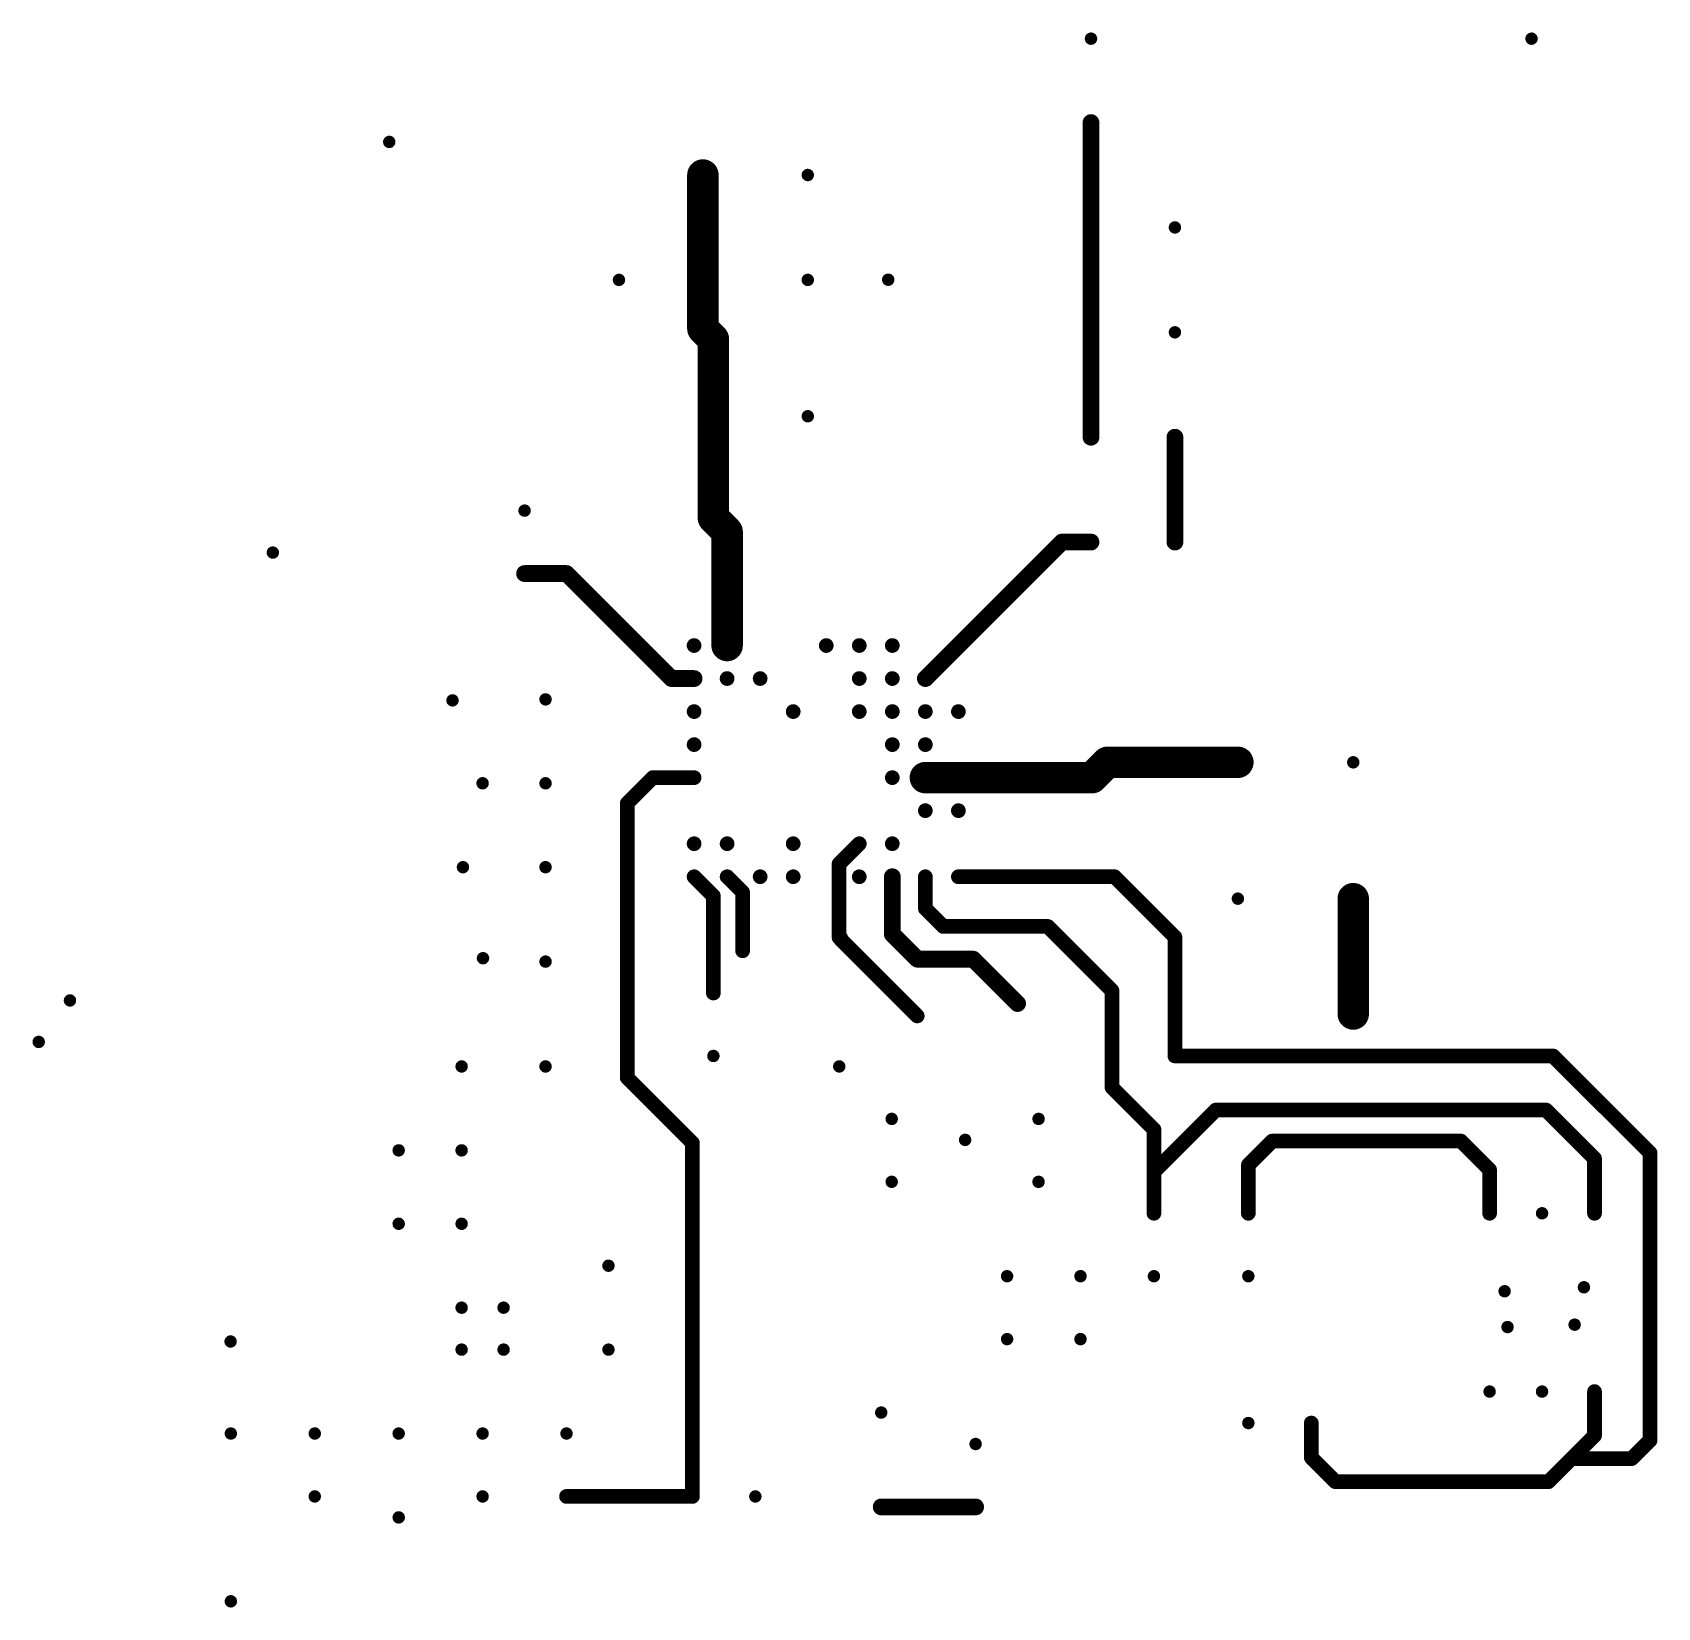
# Model space of a CAD drawing. Extents: x -445 to 330, y -398 to 353.
import ezdxf

# ---------------------------------------------------------------- set-up
doc = ezdxf.new("R2010")
doc.units = 0
doc.layers.get('0').update_dxf_attribs({"linetype": 'CONTINUOUS'})
doc.layers.add('G1', color=1, linetype='CONTINUOUS')

# ---------------------------------------------------------------- blocks, each defined once
blk = doc.blocks.new('D30')
at = {"layer": 'G1', "const_width": 3.505}
blk.add_lwpolyline([(-1.752, 0), (-1.743564, -0.171726), (-1.676559, -0.508579), (-1.545126, -0.825887), (-1.354314, -1.111457), (-1.111457, -1.354314), (-0.825887, -1.545126), (-0.508579, -1.676559), (-0.171726, -1.743564), (0.171726, -1.743564), (0.508579, -1.676559), (0.825887, -1.545126), (1.111457, -1.354314), (1.354314, -1.111457), (1.545126, -0.825887), (1.676559, -0.508579), (1.743564, -0.171726), (1.752, 0), (1.743564, 0.171726), (1.676559, 0.508579), (1.545126, 0.825887), (1.354314, 1.111457), (1.111457, 1.354314), (0.825887, 1.545126), (0.508579, 1.676559), (0.171726, 1.743564), (-0.171726, 1.743564), (-0.508579, 1.676559), (-0.825887, 1.545126), (-1.111457, 1.354314), (-1.354314, 1.111457), (-1.545126, 0.825887), (-1.676559, 0.508579), (-1.743564, 0.171726), (-1.752, 0)], close=True, dxfattribs=at)
blk = doc.blocks.new('D31')
at = {"layer": 'G1', "const_width": 4}
blk.add_lwpolyline([(-2, 0), (-1.990369, -0.196034), (-1.913881, -0.580569), (-1.763843, -0.942793), (-1.546021, -1.268787), (-1.268787, -1.546021), (-0.942793, -1.763843), (-0.580569, -1.913881), (-0.196034, -1.990369), (0.196034, -1.990369), (0.580569, -1.913881), (0.942793, -1.763843), (1.268787, -1.546021), (1.546021, -1.268787), (1.763843, -0.942793), (1.913881, -0.580569), (1.990369, -0.196034), (2, 0), (1.990369, 0.196034), (1.913881, 0.580569), (1.763843, 0.942793), (1.546021, 1.268787), (1.268787, 1.546021), (0.942793, 1.763843), (0.580569, 1.913881), (0.196034, 1.990369), (-0.196034, 1.990369), (-0.580569, 1.913881), (-0.942793, 1.763843), (-1.268787, 1.546021), (-1.546021, 1.268787), (-1.763843, 0.942793), (-1.913881, 0.580569), (-1.990369, 0.196034), (-2, 0)], close=True, dxfattribs=at)
blk = doc.blocks.new('D33')
at = {"layer": 'G1', "const_width": 3.505}
blk.add_lwpolyline([(-1.752, 0), (-1.743564, -0.171726), (-1.676559, -0.508579), (-1.545126, -0.825887), (-1.354314, -1.111457), (-1.111457, -1.354314), (-0.825887, -1.545126), (-0.508579, -1.676559), (-0.171726, -1.743564), (0.171726, -1.743564), (0.508579, -1.676559), (0.825887, -1.545126), (1.111457, -1.354314), (1.354314, -1.111457), (1.545126, -0.825887), (1.676559, -0.508579), (1.743564, -0.171726), (1.752, 0), (1.743564, 0.171726), (1.676559, 0.508579), (1.545126, 0.825887), (1.354314, 1.111457), (1.111457, 1.354314), (0.825887, 1.545126), (0.508579, 1.676559), (0.171726, 1.743564), (-0.171726, 1.743564), (-0.508579, 1.676559), (-0.825887, 1.545126), (-1.111457, 1.354314), (-1.354314, 1.111457), (-1.545126, 0.825887), (-1.676559, 0.508579), (-1.743564, 0.171726), (-1.752, 0)], close=True, dxfattribs=at)
blk = doc.blocks.new('D34')
at = {"layer": 'G1', "const_width": 3.5}
blk.add_lwpolyline([(-1.75, 0), (-1.741573, -0.17153), (-1.674646, -0.507998), (-1.543362, -0.824944), (-1.352768, -1.110188), (-1.110188, -1.352768), (-0.824944, -1.543362), (-0.507998, -1.674646), (-0.17153, -1.741573), (0.17153, -1.741573), (0.507998, -1.674646), (0.824944, -1.543362), (1.110188, -1.352768), (1.352768, -1.110188), (1.543362, -0.824944), (1.674646, -0.507998), (1.741573, -0.17153), (1.75, 0), (1.741573, 0.17153), (1.674646, 0.507998), (1.543362, 0.824944), (1.352768, 1.110188), (1.110188, 1.352768), (0.824944, 1.543362), (0.507998, 1.674646), (0.17153, 1.741573), (-0.17153, 1.741573), (-0.507998, 1.674646), (-0.824944, 1.543362), (-1.110188, 1.352768), (-1.352768, 1.110188), (-1.543362, 0.824944), (-1.674646, 0.507998), (-1.741573, 0.17153), (-1.75, 0)], close=True, dxfattribs=at)
blk = doc.blocks.new('D35')
at = {"layer": 'G1', "const_width": 7.5}
blk.add_lwpolyline([(-3.75, 0), (-3.731943, -0.367564), (-3.588526, -1.088568), (-3.307205, -1.767738), (-2.898789, -2.378975), (-2.378975, -2.898789), (-1.767738, -3.307205), (-1.088568, -3.588526), (-0.367564, -3.731943), (0.367564, -3.731943), (1.088568, -3.588526), (1.767738, -3.307205), (2.378975, -2.898789), (2.898789, -2.378975), (3.307205, -1.767738), (3.588526, -1.088568), (3.731943, -0.367564), (3.75, 0), (3.731943, 0.367564), (3.588526, 1.088568), (3.307205, 1.767738), (2.898789, 2.378975), (2.378975, 2.898789), (1.767738, 3.307205), (1.088568, 3.588526), (0.367564, 3.731943), (-0.367564, 3.731943), (-1.088568, 3.588526), (-1.767738, 3.307205), (-2.378975, 2.898789), (-2.898789, 2.378975), (-3.307205, 1.767738), (-3.588526, 1.088568), (-3.731943, 0.367564), (-3.75, 0)], close=True, dxfattribs=at)
blk = doc.blocks.new('D36')
at = {"layer": 'G1', "const_width": 2.955}
blk.add_lwpolyline([(-1.478, 0), (-1.470883, -0.144869), (-1.414358, -0.429041), (-1.30348, -0.696724), (-1.142509, -0.937633), (-0.937633, -1.142509), (-0.696724, -1.30348), (-0.429041, -1.414358), (-0.144869, -1.470883), (0.144869, -1.470883), (0.429041, -1.414358), (0.696724, -1.30348), (0.937633, -1.142509), (1.142509, -0.937633), (1.30348, -0.696724), (1.414358, -0.429041), (1.470883, -0.144869), (1.478, 0), (1.470883, 0.144869), (1.414358, 0.429041), (1.30348, 0.696724), (1.142509, 0.937633), (0.937633, 1.142509), (0.696724, 1.30348), (0.429041, 1.414358), (0.144869, 1.470883), (-0.144869, 1.470883), (-0.429041, 1.414358), (-0.696724, 1.30348), (-0.937633, 1.142509), (-1.142509, 0.937633), (-1.30348, 0.696724), (-1.414358, 0.429041), (-1.470883, 0.144869), (-1.478, 0)], close=True, dxfattribs=at)

msp = doc.modelspace()

# ---------------------------------------------------------------- linework, layer by layer
at = {"layer": 'G1'}
for points, const_width in [([(60, 260), (60, 310)], 8), ([(-125, 235), (-125, 285)], 15), ([(60, 210), (60, 260)], 8), ([(-125, 211.73), (-125, 235)], 15), ([(-125, 211.73), (-120, 206.73)], 15), ([(-120, 170), (-120, 206.73)], 15), ([(60, 160), (60, 210)], 8), ([(-120, 121.52), (-120, 170)], 15), ([(100, 110), (100, 160)], 8), ([(-120, 121.52), (-113.45, 114.97)], 15), ([(-113.45, 60.69), (-113.45, 114.97)], 15), ([(-18.96, 44.94), (46.11, 110)], 8), ([(46.11, 110), (60, 110)], 8), ([(-210, 95), (-190, 95)], 8), ([(-190, 95), (-139.94, 44.94)], 8), ([(-139.94, 44.94), (-129.2, 44.94)], 8), ([(60.52, -2.31), (67.82, 5)], 15), ([(67.82, 5), (130, 5)], 15), ([(-161.03, -14.48), (-148.85, -2.31)], 7), ([(-148.85, -2.31), (-129.19, -2.31)], 7), ([(-18.96, -2.31), (60.52, -2.31)], 15), ([(-161.03, -145.41), (-161.03, -14.48)], 7), ([(-60.1, -43.45), (-50.45, -33.8)], 7), ([(-129.19, -49.55), (-120, -58.74)], 7), ([(-113.44, -49.55), (-106.07, -56.93)], 7), ([(-60.1, -78.52), (-60.1, -43.45)], 7), ([(-34.71, -76.92), (-34.71, -49.55)], 8), ([(-18.96, -64.72), (-18.96, -49.55)], 7), ([(-3.21, -49.55), (71.26, -49.55)], 7), ([(71.26, -49.55), (100, -78.29)], 7), ([(-106.07, -84.85), (-106.07, -56.93)], 7), ([(185, -115), (185, -60)], 15), ([(-120, -105), (-120, -58.74)], 7), ([(-18.96, -64.72), (-10.41, -73.26)], 7), ([(-60.1, -78.52), (-59.38, -78.52)], 7), ([(-59.38, -79.35), (-59.38, -78.52)], 7), ([(-59.38, -79.35), (-22.83, -115.91)], 7), ([(-34.71, -76.92), (-22.77, -88.86)], 8), ([(-10.41, -73.26), (39.39, -73.26)], 7), ([(39.39, -73.26), (70, -103.87)], 7), ([(100, -135), (100, -78.29)], 7), ([(-22.77, -88.86), (3.86, -88.86)], 8), ([(3.86, -88.86), (25, -110)], 8), ([(70, -150), (70, -103.87)], 7), ([(100, -135), (280.22, -135)], 7), ([(280.22, -135), (326.52, -181.3)], 7), ([(-161.03, -145.41), (-130, -176.44)], 7), ([(70, -150), (90, -170)], 7), ([(90, -190.31), (119.54, -160.76)], 7), ([(119.54, -160.76), (276.89, -160.76)], 7), ([(276.89, -160.76), (300, -183.88)], 7), ([(90, -190.31), (90, -170)], 7), ([(-130, -345), (-130, -176.44)], 7), ([(135, -186.98), (146.4, -175.58)], 7), ([(146.4, -175.58), (236.33, -175.58)], 7), ([(236.33, -175.58), (250, -189.26)], 7), ([(326.52, -318.2), (326.52, -181.3)], 7), ([(135, -210), (135, -186.98)], 7), ([(250, -210), (250, -189.26)], 7), ([(300, -210), (300, -183.88)], 7), ([(90, -210), (90, -190.31)], 7), ([(300, -316.01), (300, -295)], 7), ([(165, -326.49), (165, -310)], 7), ([(289.01, -326.99), (300, -316.01)], 7), ([(317.72, -326.99), (326.52, -318.2)], 7), ([(165, -326.49), (176.49, -337.98)], 7), ([(278.03, -337.98), (289.01, -326.99)], 7), ([(289.01, -326.99), (317.72, -326.99)], 7), ([(176.49, -337.98), (278.03, -337.98)], 7), ([(-190, -345), (-130, -345)], 7), ([(-40, -350), (5, -350)], 8)]:
    msp.add_lwpolyline(points, dxfattribs=dict(at, const_width=const_width))

# ---------------------------------------------------------------- block references
for name, p in [('D36', (60, 350)), ('D36', (270, 350)), ('D31', (60, 310)), ('D36', (60, 310)), ('D36', (-274.51, 300.78)), ('D35', (-125, 285)), ('D36', (-125, 285)), ('D36', (-75, 285)), ('D36', (-75, 285)), ('D31', (60, 260)), ('D36', (60, 260)), ('D36', (100, 260)), ('D35', (-125, 235)), ('D35', (-125, 235)), ('D36', (-165, 235)), ('D36', (-125, 235)), ('D36', (-75, 235)), ('D36', (-75, 235)), ('D36', (-36.66, 235.08)), ('D35', (-125, 211.73)), ('D35', (-125, 211.73)), ('D35', (-120, 206.73)), ('D35', (-120, 206.73)), ('D31', (60, 210)), ('D36', (60, 210)), ('D36', (100, 210)), ('D35', (-120, 170)), ('D35', (-120, 170)), ('D36', (-120, 170)), ('D36', (-75, 170)), ('D36', (-75, 170)), ('D31', (60, 160)), ('D36', (60, 160)), ('D31', (100, 160)), ('D36', (100, 160)), ('D36', (-210, 125)), ('D35', (-120, 121.52)), ('D35', (-120, 121.52)), ('D35', (-113.45, 114.97)), ('D35', (-113.45, 114.97)), ('D31', (46.11, 110)), ('D31', (60, 110)), ('D36', (60, 110)), ('D31', (100, 110)), ('D36', (100, 110)), ('D36', (-330, 105)), ('D36', (-330, 105)), ('D31', (-210, 95)), ('D36', (-210, 95)), ('D31', (-190, 95)), ('D33', (-129.19, 60.69)), ('D36', (-129.19, 60.69)), ('D35', (-113.45, 60.69)), ('D33', (-113.45, 60.69)), ('D33', (-66.2, 60.69)), ('D33', (-50.45, 60.69)), ('D36', (-50.45, 60.69)), ('D33', (-34.71, 60.69)), ('D31', (-139.94, 44.94)), ('D31', (-129.2, 44.94)), ('D33', (-129.2, 44.94)), ('D33', (-113.45, 44.94)), ('D36', (-113.45, 44.94)), ('D33', (-97.7, 44.94)), ('D36', (-97.7, 44.94)), ('D33', (-50.45, 44.94)), ('D33', (-34.71, 44.94)), ('D31', (-18.96, 44.94)), ('D33', (-18.96, 44.94)), ('D36', (-244.35, 34.53)), ('D36', (-200, 35)), ('D36', (-200, 35)), ('D33', (-129.19, 29.19)), ('D33', (-81.95, 29.19)), ('D33', (-50.45, 29.19)), ('D34', (-50.45, 29.19)), ('D34', (-50.45, 29.19)), ('D33', (-34.71, 29.19)), ('D34', (-34.71, 29.19)), ('D34', (-34.71, 29.19)), ('D34', (-34.71, 29.19)), ('D34', (-34.71, 29.19)), ('D33', (-18.96, 29.19)), ('D33', (-3.21, 29.19)), ('D36', (-3.21, 29.19)), ('D33', (-129.19, 13.44)), ('D33', (-34.7, 13.44)), ('D34', (-34.7, 13.44)), ('D34', (-34.7, 13.44)), ('D33', (-18.96, 13.44)), ('D35', (67.82, 5)), ('D35', (130, 5)), ('D36', (130, 5)), ('D36', (185, 5)), ('D30', (-148.85, -2.31)), ('D30', (-148.85, -2.31)), ('D30', (-129.19, -2.31)), ('D36', (-129.19, -2.31)), ('D33', (-34.71, -2.31)), ('D34', (-34.71, -2.31)), ('D34', (-34.71, -2.31)), ('D35', (-18.96, -2.31)), ('D33', (-18.96, -2.31)), ('D35', (60.52, -2.31)), ('D36', (-230, -5)), ('D36', (-200, -5)), ('D36', (-200, -5)), ('D30', (-161.03, -14.48)), ('D33', (-18.96, -18.05)), ('D36', (-18.96, -18.05)), ('D33', (-3.21, -18.05)), ('D36', (-3.21, -18.05)), ('D33', (-129.19, -33.8)), ('D33', (-113.45, -33.8)), ('D34', (-113.45, -33.8)), ('D34', (-113.45, -33.8)), ('D33', (-81.95, -33.8)), ('D36', (-81.95, -33.8)), ('D33', (-50.45, -33.8)), ('D34', (-50.45, -33.8)), ('D33', (-34.71, -33.8)), ('D36', (-34.71, -33.8)), ('D36', (-239.37, -45)), ('D36', (-200, -45)), ('D36', (-200, -45)), ('D30', (-129.19, -49.55)), ('D33', (-129.19, -49.55)), ('D33', (-113.44, -49.55)), ('D34', (-113.44, -49.55)), ('D33', (-97.7, -49.55)), ('D33', (-81.95, -49.55)), ('D34', (-60.1, -43.45)), ('D34', (-60.1, -43.45)), ('D33', (-50.45, -49.55)), ('D31', (-34.71, -49.55)), ('D33', (-34.71, -49.55)), ('D30', (-18.96, -49.55)), ('D33', (-18.96, -49.55)), ('D30', (-3.21, -49.55)), ('D33', (-3.21, -49.55)), ('D30', (71.26, -49.55)), ('D30', (71.26, -49.55)), ('D34', (-106.07, -56.93)), ('D34', (-106.07, -56.93)), ('D36', (-81.95, -49.55)), ('D35', (185, -60)), ('D30', (-120, -58.74)), ('D30', (-120, -58.74)), ('D30', (-18.96, -64.72)), ('D30', (-18.96, -64.72)), ('D36', (130, -60)), ('D36', (185, -60)), ('D36', (185, -60)), ('D34', (-60.1, -78.52)), ('D34', (-60.1, -78.52)), ('D34', (-59.38, -78.52)), ('D34', (-59.38, -78.52)), ('D34', (-59.38, -79.35)), ('D34', (-59.38, -79.35)), ('D31', (-34.71, -76.92)), ('D31', (-34.71, -76.92)), ('D30', (-10.41, -73.26)), ('D30', (39.39, -73.26)), ('D30', (39.39, -73.26)), ('D30', (100, -78.29)), ('D30', (100, -78.29)), ('D34', (-106.07, -84.85)), ('D31', (-22.77, -88.86)), ('D31', (3.86, -88.86)), ('D31', (3.86, -88.86)), ('D36', (-229.81, -88.39)), ('D36', (-200, -90)), ('D36', (-200, -90)), ('D30', (70, -103.87)), ('D30', (70, -103.87)), ('D36', (-426.69, -108.54)), ('D30', (-120, -105)), ('D36', (-120, -105)), ('D31', (25, -110)), ('D36', (25, -110)), ('D35', (185, -115)), ('D34', (-22.83, -115.91)), ('D36', (-22.83, -115.91)), ('D36', (185, -115)), ('D36', (-441.59, -128.3)), ('D30', (100, -135)), ('D30', (100, -135)), ('D30', (280.22, -135)), ('D36', (-240, -140)), ('D36', (-240, -140)), ('D36', (-200, -140)), ('D36', (-200, -140)), ('D36', (-120, -135)), ('D36', (-60, -140)), ('D36', (100, -135)), ('D30', (-161.03, -145.41)), ('D30', (-161.03, -145.41)), ('D30', (70, -150)), ('D30', (70, -150)), ('D36', (70, -150)), ('D36', (-35, -165)), ('D36', (-35, -165)), ('D36', (35, -165)), ('D36', (35, -165)), ('D30', (119.54, -160.76)), ('D30', (119.54, -160.76)), ('D30', (276.89, -160.76)), ('D30', (276.89, -160.76)), ('D30', (90, -170)), ('D30', (90, -170)), ('D36', (-270, -180)), ('D36', (-240, -180)), ('D36', (-240, -180)), ('D30', (-130, -176.44)), ('D30', (-130, -176.44)), ('D36', (0, -175)), ('D36', (0, -175)), ('D34', (146.4, -175.58)), ('D34', (236.33, -175.58)), ('D30', (326.52, -181.3)), ('D30', (326.52, -181.3)), ('D34', (135, -186.98)), ('D34', (135, -186.98)), ('D34', (250, -189.26)), ('D34', (250, -189.26)), ('D30', (300, -183.88)), ('D30', (300, -183.88)), ('D36', (-35, -195)), ('D36', (-35, -195)), ('D36', (35, -195)), ('D30', (90, -190.31)), ('D30', (90, -190.31)), ('D30', (90, -210)), ('D36', (90, -210)), ('D34', (135, -210)), ('D36', (135, -210)), ('D34', (250, -210)), ('D36', (250, -210)), ('D36', (275, -210)), ('D30', (300, -210)), ('D36', (300, -210)), ('D36', (-270, -215)), ('D36', (-240, -215)), ('D36', (-240, -215)), ('D36', (-170, -235)), ('D36', (-170, -235)), ('D36', (20, -240)), ('D36', (55, -240)), ('D36', (90, -240)), ('D36', (90, -240)), ('D36', (135, -240)), ('D36', (135, -240)), ('D36', (257.16, -247.17)), ('D36', (294.96, -245.28)), ('D36', (-240, -255)), ('D36', (-240, -255)), ('D36', (-220, -255)), ('D36', (-220, -255)), ('D36', (258.55, -264.24)), ('D36', (290.53, -263.1)), ('D36', (-350.12, -271.13)), ('D36', (20, -270)), ('D36', (55, -270)), ('D36', (-240, -275)), ('D36', (-240, -275)), ('D36', (-220, -275)), ('D36', (-220, -275)), ('D36', (-170, -275)), ('D36', (-170, -275)), ('D36', (250, -295)), ('D36', (275, -295)), ('D36', (275, -295)), ('D30', (300, -295)), ('D36', (300, -295)), ('D36', (-40, -305)), ('D36', (-40, -305)), ('D36', (135, -310)), ('D36', (135, -310)), ('D30', (165, -310)), ('D36', (165, -310)), ('D36', (-350, -315)), ('D36', (-350, -315)), ('D36', (-310, -315)), ('D36', (-310, -315)), ('D36', (-270, -315)), ('D36', (-270, -315)), ('D36', (-230, -315)), ('D36', (-230, -315)), ('D36', (-190, -315)), ('D36', (-190, -315)), ('D36', (5, -320)), ('D30', (300, -316.01)), ('D30', (300, -316.01)), ('D30', (326.52, -318.2)), ('D30', (326.52, -318.2)), ('D30', (165, -326.49)), ('D30', (165, -326.49)), ('D30', (289.01, -326.99)), ('D30', (289.01, -326.99)), ('D30', (317.72, -326.99)), ('D30', (176.49, -337.98)), ('D30', (176.49, -337.98)), ('D30', (278.03, -337.98)), ('D30', (278.03, -337.98)), ('D36', (-310, -345)), ('D36', (-230, -345)), ('D30', (-190, -345)), ('D36', (-190, -345)), ('D30', (-130, -345)), ('D30', (-130, -345)), ('D36', (-130, -345)), ('D36', (-100, -345)), ('D31', (-40, -350)), ('D36', (-40, -350)), ('D31', (5, -350)), ('D36', (5, -350)), ('D36', (-270, -355)), ('D36', (-350, -395)), ('D36', (-350, -395))]:
    msp.add_blockref(name, p)

doc.saveas('drawing.dxf')
